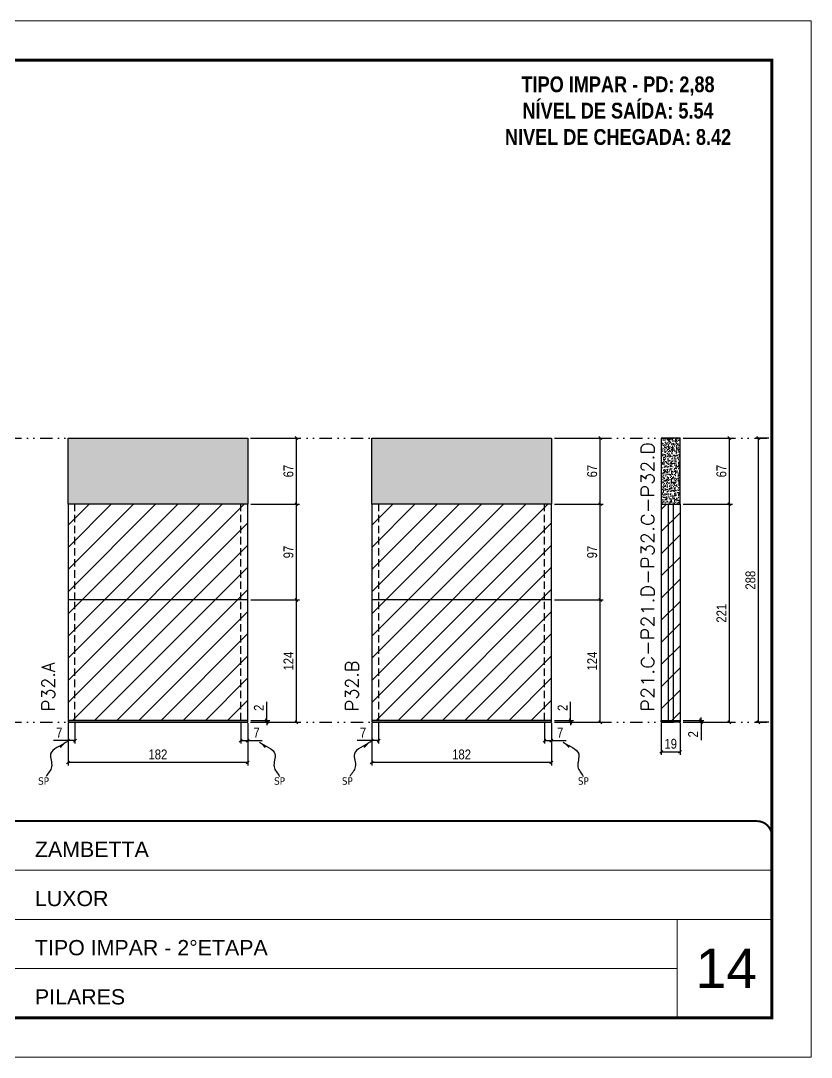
# Model space of a CAD drawing. Extents: x 14400 to 20667, y -21631 to 6985.
# Drawn here: x 16696 to 17497, y 2489 to 3539 of the extents above; entities that cross this region are included whole.
import ezdxf

# ---------------------------------------------------------------- set-up
doc = ezdxf.new("R2010")
doc.units = 0
for name, pattern in [('CONTINUO', [0]), ('DASHED', [0.75, 0.5, -0.25]), ('DIVIDE2', [0.625, 0.25, -0.125, 0, -0.125, 0, -0.125]), ('HIDDEN', [0.375, 0.25, -0.125])]:
    doc.linetypes.add(name, pattern=pattern)
for name, color, linetype, lineweight in [('CARIMBO', 255, 'Continuous', 9), ('Folhas', 255, 'Continuous', 9), ('Hachura', 251, 'Continuous', 9), ('SARRAFO DE PRESSAO', 251, 'DASHED', 9), ('Texto Seção', 7, 'Continuous', 15)]:
    doc.layers.add(name, color=color, linetype=linetype, lineweight=lineweight)
for name, color, linetype in [('COTA', 241, 'Continuous'), ('NOMENCLATURA', 7, 'Continuous'), ('Nível', 160, 'Continuous'), ('Painéis', 200, 'Continuous'), ('SARR_2.2x7', 40, 'Continuous'), ('texto', 7, 'Continuous')]:
    doc.layers.add(name, color=color, linetype=linetype)
doc.styles.add('ARIAL', font='arial.ttf')
doc.styles.add('COTA TECNICA', font='techl___.ttf', dxfattribs={"height": 10})
doc.styles.add('COTA TECNICA-50', font='techl___.ttf', dxfattribs={"height": 10})
doc.styles.add('REGUA-120', font='ROMANS.shx', dxfattribs={"height": 15})
doc.styles.add('ROMANC', font='techb___.ttf', dxfattribs={"height": 2.5})
doc.styles.get("Standard").update_dxf_attribs({"font": 'arial.ttf'})
doc.dimstyles.new('COTA PAINEL-50', dxfattribs={"dimtxt": 10, "dimasz": 3, "dimexe": 3, "dimexo": 3, "dimgap": 3, "dimtad": 1, "dimdec": 1, "dimzin": 12, "dimdsep": 46, "dimtxsty": 'COTA TECNICA-50', "dimblk1": 'OBLIQUE', "dimblk2": 'OBLIQUE', "dimsah": 1, "dimcen": 0.9, "dimclrd": 4, "dimclre": 4, "dimclrt": 240, "dimadec": 1, "dimazin": 3, "dimtfac": 1, "dimtdec": 1, "dimtmove": 0, "dimatfit": 3, "dimfxl": 1, "dimtolj": 1, "dimtzin": 12, "dimarcsym": 0})
doc.dimstyles.new('PAINEL', dxfattribs={"dimtxt": 10, "dimasz": 3, "dimexe": 3, "dimexo": 3, "dimgap": 3, "dimtad": 1, "dimdec": 1, "dimzin": 12, "dimdsep": 46, "dimtxsty": 'COTA TECNICA', "dimblk1": 'OBLIQUE', "dimblk2": 'OBLIQUE', "dimsah": 1, "dimcen": 0.9, "dimclrd": 4, "dimclre": 4, "dimclrt": 240, "dimadec": 1, "dimazin": 3, "dimtfac": 1, "dimtdec": 1, "dimtmove": 0, "dimatfit": 3, "dimfxl": 1, "dimtolj": 1, "dimtzin": 12, "dimarcsym": 0})
doc.dimstyles.get("Standard").update_dxf_attribs({"dimtxt": 0.18, "dimasz": 0.18, "dimexe": 0.18, "dimexo": 0.0625, "dimgap": 0.09, "dimtad": 0, "dimtih": 1, "dimtoh": 1, "dimdec": 4, "dimzin": 0, "dimdsep": 46, "dimtxsty": 'Standard', "dimcen": 0.09, "dimadec": 0, "dimazin": 0, "dimtfac": 1, "dimtdec": 4, "dimtofl": 0, "dimtmove": 0, "dimatfit": 3, "dimfxl": 1, "dimtolj": 1, "dimtzin": 0, "dimarcsym": 0})

# ---------------------------------------------------------------- blocks, each defined once
blk = doc.blocks.new('9999999999')
at = {"color": 30, "linetype": 'CONTINUO'}
for p, q in [((98564.6, 34379.6), (99584, 34379.6)), ((98564.6, 34329.8), (99488, 34329.8)), ((99584, 34329.8), (99488, 34329.8)), ((99488, 34329.8), (99488, 34230.2)), ((98564.6, 34280), (99488, 34280))]:
    blk.add_line(p, q, dxfattribs=at)
at = {"color": 30, "linetype": 'CONTINUO', "const_width": 2}
blk.add_lwpolyline([(99584, 34230.2), (99584, 34414.4, 0.414214), (99569, 34429.4), (98229, 34429.4, 0.414214), (98214, 34414.4), (98214, 34245.2, 0.414214), (98229, 34230.2), (99584, 34230.2)], format="xyb", dxfattribs=at)
at = {"layer": 'Folhas'}
blk.add_lwpolyline([(98139, 34190.2), (99624, 34190.2), (99624, 35240.2), (98139, 35240.2)], close=True, dxfattribs=at)
at = {"layer": 'Folhas', "color": 30, "const_width": 3}
blk.add_lwpolyline([(98214, 34230.2), (99584, 34230.2), (99584, 35200.2), (98214, 35200.2)], close=True, dxfattribs=at)
at = {"color": 7, "linetype": 'Continuous', "ltscale": 5, "style": 'ARIAL'}
for s, height, p in [('ZAMBETTA', 15.48, (98837.7, 34393.1)), ('LUXOR', 15.48, (98837.7, 34343.3)), ('TIPO IMPAR - 2°ETAPA', 15.483, (98837.7, 34293.5)), ('PILARES', 15.48, (98837.7, 34243.7))]:
    blk.add_text(s, height=height, dxfattribs=at).set_placement(p)
blk = doc.blocks.new('_Oblique')
at = {"color": 0, "linetype": 'ByBlock', "lineweight": -2}
blk.add_line((-0.5, -0.5), (0.5, 0.5), dxfattribs=at)
blk = doc.blocks.new('*D793')
at = {"layer": 'COTA', "color": 4, "lineweight": -2, "transparency": 16777216}
for p, q in [((17454, 3116.3), (17440.5, 3116.3)), ((17443.5, 2828.3), (17443.5, 3116.3)), ((17454, 2828.3), (17440.5, 2828.3))]:
    blk.add_line(p, q, dxfattribs=at)
at = {"layer": 'Defpoints', "color": 0, "transparency": 16777216}
for p in [(17443.5, 3116.3), (17457, 3116.3), (17457, 2828.3)]:
    blk.add_point(p, dxfattribs=at)
at = {"layer": 'COTA', "color": 4, "lineweight": -2, "transparency": 16777216, "xscale": 3, "yscale": 3, "zscale": 3}
for p, rotation in [((17443.5, 3116.3), 90), ((17443.5, 2828.3), 270)]:
    blk.add_blockref('_Oblique', p, dxfattribs=dict(at, rotation=rotation))
at = {"layer": 'COTA', "color": 240, "transparency": 16777216, "insert": (17435.4, 2972.3), "char_height": 10, "attachment_point": 5, "rotation": 90, "style": 'COTA TECNICA'}
blk.add_mtext('\\A1;288', dxfattribs=at)
blk = doc.blocks.new('*D1121')
at = {"layer": 'COTA', "color": 4, "lineweight": -2, "transparency": 16777216}
for p, q in [((16744.2, 2827.3), (16744.2, 2784.6)), ((16926.2, 2827.3), (16926.2, 2784.6)), ((16926.2, 2787.6), (16744.2, 2787.6))]:
    blk.add_line(p, q, dxfattribs=at)
at = {"layer": 'Defpoints', "color": 0, "transparency": 16777216}
for p in [(16744.2, 2830.3), (16926.2, 2830.3), (16744.2, 2787.6)]:
    blk.add_point(p, dxfattribs=at)
at = {"layer": 'COTA', "color": 4, "lineweight": -2, "transparency": 16777216, "xscale": 3, "yscale": 3, "zscale": 3, "rotation": 180}
blk.add_blockref('_Oblique', (16744.2, 2787.6), dxfattribs=at)
at = {"layer": 'COTA', "color": 4, "lineweight": -2, "transparency": 16777216, "xscale": 3, "yscale": 3, "zscale": 3}
blk.add_blockref('_Oblique', (16926.2, 2787.6), dxfattribs=at)
at = {"layer": 'COTA', "color": 240, "transparency": 16777216, "insert": (16835.2, 2795.7), "char_height": 10, "attachment_point": 5, "style": 'COTA TECNICA'}
blk.add_mtext('\\A1;182', dxfattribs=at)
blk = doc.blocks.new('*D1122')
at = {"layer": 'COTA', "color": 4, "lineweight": -2, "transparency": 16777216}
for p, q in [((16919.2, 2827.3), (16919.2, 2806.8)), ((16926.2, 2825.3), (16926.2, 2806.8)), ((16919.2, 2809.8), (16926.2, 2809.8)), ((16926.2, 2809.8), (16940.9, 2809.8))]:
    blk.add_line(p, q, dxfattribs=at)
at = {"layer": 'Defpoints', "color": 0, "transparency": 16777216}
for p in [(16919.2, 2830.3), (16926.2, 2828.3), (16926.2, 2809.8)]:
    blk.add_point(p, dxfattribs=at)
at = {"layer": 'COTA', "color": 4, "lineweight": -2, "transparency": 16777216, "xscale": 3, "yscale": 3, "zscale": 3, "rotation": 180}
blk.add_blockref('_Oblique', (16919.2, 2809.8), dxfattribs=at)
at = {"layer": 'COTA', "color": 4, "lineweight": -2, "transparency": 16777216, "xscale": 3, "yscale": 3, "zscale": 3}
blk.add_blockref('_Oblique', (16926.2, 2809.8), dxfattribs=at)
at = {"layer": 'COTA', "color": 240, "transparency": 16777216, "insert": (16935.1, 2817.8), "char_height": 10, "attachment_point": 5, "style": 'COTA TECNICA-50'}
blk.add_mtext('\\A1;7', dxfattribs=at)
blk = doc.blocks.new('*D1123')
at = {"layer": 'COTA', "color": 4, "lineweight": -2, "transparency": 16777216}
for p, q in [((16744.2, 2825.3), (16744.2, 2806.8)), ((16751.2, 2827.3), (16751.2, 2806.8)), ((16744.2, 2809.8), (16729.5, 2809.8)), ((16751.2, 2809.8), (16744.2, 2809.8))]:
    blk.add_line(p, q, dxfattribs=at)
at = {"layer": 'Defpoints', "color": 0, "transparency": 16777216}
for p in [(16744.2, 2828.3), (16751.2, 2830.3), (16744.2, 2809.8)]:
    blk.add_point(p, dxfattribs=at)
at = {"layer": 'COTA', "color": 4, "lineweight": -2, "transparency": 16777216, "xscale": 3, "yscale": 3, "zscale": 3, "rotation": 180}
blk.add_blockref('_Oblique', (16744.2, 2809.8), dxfattribs=at)
at = {"layer": 'COTA', "color": 4, "lineweight": -2, "transparency": 16777216, "xscale": 3, "yscale": 3, "zscale": 3}
blk.add_blockref('_Oblique', (16751.2, 2809.8), dxfattribs=at)
at = {"layer": 'COTA', "color": 240, "transparency": 16777216, "insert": (16735.3, 2817.8), "char_height": 10, "attachment_point": 5, "style": 'COTA TECNICA-50'}
blk.add_mtext('\\A1;7', dxfattribs=at)
blk = doc.blocks.new('*D1125')
at = {"layer": 'COTA', "color": 4, "linetype": 'ByBlock', "lineweight": -2, "transparency": 16777216}
for p, q in [((16929.2, 2952.3), (16978.6, 2952.3)), ((16975.6, 2828.3), (16975.6, 2952.3)), ((16929.2, 2828.3), (16978.6, 2828.3))]:
    blk.add_line(p, q, dxfattribs=at)
at = {"layer": 'Defpoints', "color": 0, "linetype": 'ByBlock', "transparency": 16777216}
for p in [(16926.2, 2952.3), (16975.6, 2952.3), (16926.2, 2828.3)]:
    blk.add_point(p, dxfattribs=at)
at = {"layer": 'COTA', "color": 4, "linetype": 'ByBlock', "lineweight": -2, "transparency": 16777216, "xscale": 3, "yscale": 3, "zscale": 3}
for p, rotation in [((16975.6, 2952.3), 90), ((16975.6, 2828.3), 270)]:
    blk.add_blockref('_Oblique', p, dxfattribs=dict(at, rotation=rotation))
at = {"layer": 'COTA', "color": 240, "linetype": 'ByBlock', "transparency": 16777216, "insert": (16967.5, 2890.3), "char_height": 10, "attachment_point": 5, "rotation": 90, "style": 'COTA TECNICA'}
blk.add_mtext('\\A1;124', dxfattribs=at)
blk = doc.blocks.new('*D1124')
at = {"layer": 'COTA', "color": 4, "lineweight": -2, "transparency": 16777216}
for p, q in [((16945.5, 2830.3), (16945.5, 2849.1)), ((16929.2, 2830.3), (16948.5, 2830.3)), ((16929.2, 2828.3), (16948.5, 2828.3)), ((16945.5, 2828.3), (16945.5, 2830.3)), ((16945.5, 2828.3), (16945.5, 2825.3))]:
    blk.add_line(p, q, dxfattribs=at)
at = {"layer": 'Defpoints', "color": 0, "transparency": 16777216}
for p in [(16926.2, 2830.3), (16926.2, 2828.3), (16945.5, 2828.3)]:
    blk.add_point(p, dxfattribs=at)
at = {"layer": 'COTA', "color": 4, "lineweight": -2, "transparency": 16777216, "xscale": 3, "yscale": 3, "zscale": 3}
for p, rotation in [((16945.5, 2830.3), 270), ((16945.5, 2828.3), 90)]:
    blk.add_blockref('_Oblique', p, dxfattribs=dict(at, rotation=rotation))
at = {"layer": 'COTA', "color": 240, "transparency": 16777216, "insert": (16937.5, 2843), "char_height": 10, "attachment_point": 5, "rotation": 90, "style": 'COTA TECNICA-50'}
blk.add_mtext('\\A1;2', dxfattribs=at)
blk = doc.blocks.new('*D1126')
at = {"layer": 'COTA', "color": 4, "linetype": 'ByBlock', "lineweight": -2, "transparency": 16777216}
for p, q in [((16929.2, 2952.3), (16978.6, 2952.3)), ((16975.6, 2828.3), (16975.6, 2952.3)), ((16929.2, 2828.3), (16978.6, 2828.3))]:
    blk.add_line(p, q, dxfattribs=at)
at = {"layer": 'Defpoints', "color": 0, "linetype": 'ByBlock', "transparency": 16777216}
for p in [(16926.2, 2952.3), (16975.6, 2952.3), (16926.2, 2828.3)]:
    blk.add_point(p, dxfattribs=at)
at = {"layer": 'COTA', "color": 4, "linetype": 'ByBlock', "lineweight": -2, "transparency": 16777216, "xscale": 3, "yscale": 3, "zscale": 3}
for p, rotation in [((16975.6, 2952.3), 90), ((16975.6, 2828.3), 270)]:
    blk.add_blockref('_Oblique', p, dxfattribs=dict(at, rotation=rotation))
at = {"layer": 'COTA', "color": 240, "linetype": 'ByBlock', "transparency": 16777216, "insert": (16967.5, 2890.3), "char_height": 10, "attachment_point": 5, "rotation": 90, "style": 'COTA TECNICA'}
blk.add_mtext('\\A1;124', dxfattribs=at)
blk = doc.blocks.new('*D1127')
at = {"layer": 'COTA', "color": 4, "lineweight": -2, "transparency": 16777216}
for p, q in [((16929.2, 3049.3), (16978.6, 3049.3)), ((16975.6, 2952.3), (16975.6, 3049.3)), ((16929.2, 2952.3), (16978.6, 2952.3))]:
    blk.add_line(p, q, dxfattribs=at)
at = {"layer": 'Defpoints', "color": 0, "transparency": 16777216}
for p in [(16926.2, 3049.3), (16975.6, 3049.3), (16926.2, 2952.3)]:
    blk.add_point(p, dxfattribs=at)
at = {"layer": 'COTA', "color": 4, "lineweight": -2, "transparency": 16777216, "xscale": 3, "yscale": 3, "zscale": 3}
for p, rotation in [((16975.6, 3049.3), 90), ((16975.6, 2952.3), 270)]:
    blk.add_blockref('_Oblique', p, dxfattribs=dict(at, rotation=rotation))
at = {"layer": 'COTA', "color": 240, "transparency": 16777216, "insert": (16967.5, 3000.8), "char_height": 10, "attachment_point": 5, "rotation": 90, "style": 'COTA TECNICA'}
blk.add_mtext('\\A1;97', dxfattribs=at)
blk = doc.blocks.new('*D1128')
at = {"layer": 'COTA', "color": 4, "lineweight": -2, "transparency": 16777216}
for p, q in [((16929.2, 3116.3), (16978.6, 3116.3)), ((16975.6, 3049.3), (16975.6, 3116.3)), ((16929.2, 3049.3), (16978.6, 3049.3))]:
    blk.add_line(p, q, dxfattribs=at)
at = {"layer": 'Defpoints', "color": 0, "transparency": 16777216}
for p in [(16926.2, 3116.3), (16975.6, 3116.3), (16926.2, 3049.3)]:
    blk.add_point(p, dxfattribs=at)
at = {"layer": 'COTA', "color": 4, "lineweight": -2, "transparency": 16777216, "xscale": 3, "yscale": 3, "zscale": 3}
for p, rotation in [((16975.6, 3116.3), 90), ((16975.6, 3049.3), 270)]:
    blk.add_blockref('_Oblique', p, dxfattribs=dict(at, rotation=rotation))
at = {"layer": 'COTA', "color": 240, "transparency": 16777216, "insert": (16967.5, 3082.8), "char_height": 10, "attachment_point": 5, "rotation": 90, "style": 'COTA TECNICA'}
blk.add_mtext('\\A1;67', dxfattribs=at)
blk = doc.blocks.new('*D1129')
at = {"layer": 'COTA', "color": 4, "lineweight": -2, "transparency": 16777216}
for p, q in [((17051.8, 2827.3), (17051.8, 2784.6)), ((17233.8, 2827.3), (17233.8, 2784.6)), ((17233.8, 2787.6), (17051.8, 2787.6))]:
    blk.add_line(p, q, dxfattribs=at)
at = {"layer": 'Defpoints', "color": 0, "transparency": 16777216}
for p in [(17051.8, 2830.3), (17233.8, 2830.3), (17051.8, 2787.6)]:
    blk.add_point(p, dxfattribs=at)
at = {"layer": 'COTA', "color": 4, "lineweight": -2, "transparency": 16777216, "xscale": 3, "yscale": 3, "zscale": 3, "rotation": 180}
blk.add_blockref('_Oblique', (17051.8, 2787.6), dxfattribs=at)
at = {"layer": 'COTA', "color": 4, "lineweight": -2, "transparency": 16777216, "xscale": 3, "yscale": 3, "zscale": 3}
blk.add_blockref('_Oblique', (17233.8, 2787.6), dxfattribs=at)
at = {"layer": 'COTA', "color": 240, "transparency": 16777216, "insert": (17142.8, 2795.7), "char_height": 10, "attachment_point": 5, "style": 'COTA TECNICA'}
blk.add_mtext('\\A1;182', dxfattribs=at)
blk = doc.blocks.new('*D1130')
at = {"layer": 'COTA', "color": 4, "lineweight": -2, "transparency": 16777216}
for p, q in [((17226.8, 2827.3), (17226.8, 2806.8)), ((17233.8, 2825.3), (17233.8, 2806.8)), ((17226.8, 2809.8), (17233.8, 2809.8)), ((17233.8, 2809.8), (17248.6, 2809.8))]:
    blk.add_line(p, q, dxfattribs=at)
at = {"layer": 'Defpoints', "color": 0, "transparency": 16777216}
for p in [(17226.8, 2830.3), (17233.8, 2828.3), (17233.8, 2809.8)]:
    blk.add_point(p, dxfattribs=at)
at = {"layer": 'COTA', "color": 4, "lineweight": -2, "transparency": 16777216, "xscale": 3, "yscale": 3, "zscale": 3, "rotation": 180}
blk.add_blockref('_Oblique', (17226.8, 2809.8), dxfattribs=at)
at = {"layer": 'COTA', "color": 4, "lineweight": -2, "transparency": 16777216, "xscale": 3, "yscale": 3, "zscale": 3}
blk.add_blockref('_Oblique', (17233.8, 2809.8), dxfattribs=at)
at = {"layer": 'COTA', "color": 240, "transparency": 16777216, "insert": (17242.7, 2817.8), "char_height": 10, "attachment_point": 5, "style": 'COTA TECNICA-50'}
blk.add_mtext('\\A1;7', dxfattribs=at)
blk = doc.blocks.new('*D1131')
at = {"layer": 'COTA', "color": 4, "lineweight": -2, "transparency": 16777216}
for p, q in [((17051.8, 2825.3), (17051.8, 2806.8)), ((17058.8, 2827.3), (17058.8, 2806.8)), ((17051.8, 2809.8), (17037.1, 2809.8)), ((17058.8, 2809.8), (17051.8, 2809.8))]:
    blk.add_line(p, q, dxfattribs=at)
at = {"layer": 'Defpoints', "color": 0, "transparency": 16777216}
for p in [(17051.8, 2828.3), (17058.8, 2830.3), (17051.8, 2809.8)]:
    blk.add_point(p, dxfattribs=at)
at = {"layer": 'COTA', "color": 4, "lineweight": -2, "transparency": 16777216, "xscale": 3, "yscale": 3, "zscale": 3, "rotation": 180}
blk.add_blockref('_Oblique', (17051.8, 2809.8), dxfattribs=at)
at = {"layer": 'COTA', "color": 4, "lineweight": -2, "transparency": 16777216, "xscale": 3, "yscale": 3, "zscale": 3}
blk.add_blockref('_Oblique', (17058.8, 2809.8), dxfattribs=at)
at = {"layer": 'COTA', "color": 240, "transparency": 16777216, "insert": (17043, 2817.8), "char_height": 10, "attachment_point": 5, "style": 'COTA TECNICA-50'}
blk.add_mtext('\\A1;7', dxfattribs=at)
blk = doc.blocks.new('*D1133')
at = {"layer": 'COTA', "color": 4, "linetype": 'ByBlock', "lineweight": -2, "transparency": 16777216}
for p, q in [((17236.8, 2952.3), (17286.2, 2952.3)), ((17283.2, 2828.3), (17283.2, 2952.3)), ((17236.8, 2828.3), (17286.2, 2828.3))]:
    blk.add_line(p, q, dxfattribs=at)
at = {"layer": 'Defpoints', "color": 0, "linetype": 'ByBlock', "transparency": 16777216}
for p in [(17233.8, 2952.3), (17283.2, 2952.3), (17233.8, 2828.3)]:
    blk.add_point(p, dxfattribs=at)
at = {"layer": 'COTA', "color": 4, "linetype": 'ByBlock', "lineweight": -2, "transparency": 16777216, "xscale": 3, "yscale": 3, "zscale": 3}
for p, rotation in [((17283.2, 2952.3), 90), ((17283.2, 2828.3), 270)]:
    blk.add_blockref('_Oblique', p, dxfattribs=dict(at, rotation=rotation))
at = {"layer": 'COTA', "color": 240, "linetype": 'ByBlock', "transparency": 16777216, "insert": (17275.1, 2890.3), "char_height": 10, "attachment_point": 5, "rotation": 90, "style": 'COTA TECNICA'}
blk.add_mtext('\\A1;124', dxfattribs=at)
blk = doc.blocks.new('*D1132')
at = {"layer": 'COTA', "color": 4, "lineweight": -2, "transparency": 16777216}
for p, q in [((17253.1, 2830.3), (17253.1, 2849.1)), ((17236.8, 2830.3), (17256.1, 2830.3)), ((17236.8, 2828.3), (17256.1, 2828.3)), ((17253.1, 2828.3), (17253.1, 2830.3)), ((17253.1, 2828.3), (17253.1, 2825.3))]:
    blk.add_line(p, q, dxfattribs=at)
at = {"layer": 'Defpoints', "color": 0, "transparency": 16777216}
for p in [(17233.8, 2830.3), (17233.8, 2828.3), (17253.1, 2828.3)]:
    blk.add_point(p, dxfattribs=at)
at = {"layer": 'COTA', "color": 4, "lineweight": -2, "transparency": 16777216, "xscale": 3, "yscale": 3, "zscale": 3}
for p, rotation in [((17253.1, 2830.3), 270), ((17253.1, 2828.3), 90)]:
    blk.add_blockref('_Oblique', p, dxfattribs=dict(at, rotation=rotation))
at = {"layer": 'COTA', "color": 240, "transparency": 16777216, "insert": (17245.1, 2843), "char_height": 10, "attachment_point": 5, "rotation": 90, "style": 'COTA TECNICA-50'}
blk.add_mtext('\\A1;2', dxfattribs=at)
blk = doc.blocks.new('*D1134')
at = {"layer": 'COTA', "color": 4, "linetype": 'ByBlock', "lineweight": -2, "transparency": 16777216}
for p, q in [((17236.8, 2952.3), (17286.2, 2952.3)), ((17283.2, 2828.3), (17283.2, 2952.3)), ((17236.8, 2828.3), (17286.2, 2828.3))]:
    blk.add_line(p, q, dxfattribs=at)
at = {"layer": 'Defpoints', "color": 0, "linetype": 'ByBlock', "transparency": 16777216}
for p in [(17233.8, 2952.3), (17283.2, 2952.3), (17233.8, 2828.3)]:
    blk.add_point(p, dxfattribs=at)
at = {"layer": 'COTA', "color": 4, "linetype": 'ByBlock', "lineweight": -2, "transparency": 16777216, "xscale": 3, "yscale": 3, "zscale": 3}
for p, rotation in [((17283.2, 2952.3), 90), ((17283.2, 2828.3), 270)]:
    blk.add_blockref('_Oblique', p, dxfattribs=dict(at, rotation=rotation))
at = {"layer": 'COTA', "color": 240, "linetype": 'ByBlock', "transparency": 16777216, "insert": (17275.1, 2890.3), "char_height": 10, "attachment_point": 5, "rotation": 90, "style": 'COTA TECNICA'}
blk.add_mtext('\\A1;124', dxfattribs=at)
blk = doc.blocks.new('*D1135')
at = {"layer": 'COTA', "color": 4, "lineweight": -2, "transparency": 16777216}
for p, q in [((17236.8, 3049.3), (17286.2, 3049.3)), ((17283.2, 2952.3), (17283.2, 3049.3)), ((17236.8, 2952.3), (17286.2, 2952.3))]:
    blk.add_line(p, q, dxfattribs=at)
at = {"layer": 'Defpoints', "color": 0, "transparency": 16777216}
for p in [(17233.8, 3049.3), (17283.2, 3049.3), (17233.8, 2952.3)]:
    blk.add_point(p, dxfattribs=at)
at = {"layer": 'COTA', "color": 4, "lineweight": -2, "transparency": 16777216, "xscale": 3, "yscale": 3, "zscale": 3}
for p, rotation in [((17283.2, 3049.3), 90), ((17283.2, 2952.3), 270)]:
    blk.add_blockref('_Oblique', p, dxfattribs=dict(at, rotation=rotation))
at = {"layer": 'COTA', "color": 240, "transparency": 16777216, "insert": (17275.1, 3000.8), "char_height": 10, "attachment_point": 5, "rotation": 90, "style": 'COTA TECNICA'}
blk.add_mtext('\\A1;97', dxfattribs=at)
blk = doc.blocks.new('*D1136')
at = {"layer": 'COTA', "color": 4, "lineweight": -2, "transparency": 16777216}
for p, q in [((17236.8, 3116.3), (17286.2, 3116.3)), ((17283.2, 3049.3), (17283.2, 3116.3)), ((17236.8, 3049.3), (17286.2, 3049.3))]:
    blk.add_line(p, q, dxfattribs=at)
at = {"layer": 'Defpoints', "color": 0, "transparency": 16777216}
for p in [(17233.8, 3116.3), (17283.2, 3116.3), (17233.8, 3049.3)]:
    blk.add_point(p, dxfattribs=at)
at = {"layer": 'COTA', "color": 4, "lineweight": -2, "transparency": 16777216, "xscale": 3, "yscale": 3, "zscale": 3}
for p, rotation in [((17283.2, 3116.3), 90), ((17283.2, 3049.3), 270)]:
    blk.add_blockref('_Oblique', p, dxfattribs=dict(at, rotation=rotation))
at = {"layer": 'COTA', "color": 240, "transparency": 16777216, "insert": (17275.1, 3082.8), "char_height": 10, "attachment_point": 5, "rotation": 90, "style": 'COTA TECNICA'}
blk.add_mtext('\\A1;67', dxfattribs=at)
blk = doc.blocks.new('*D1137')
at = {"layer": 'COTA', "color": 4, "lineweight": -2, "transparency": 16777216}
for p, q in [((17345.1, 2827.3), (17345.1, 2795.4)), ((17364.1, 2827.3), (17364.1, 2795.4)), ((17345.1, 2798.4), (17364.1, 2798.4))]:
    blk.add_line(p, q, dxfattribs=at)
at = {"layer": 'Defpoints', "color": 0, "transparency": 16777216}
for p in [(17345.1, 2830.3), (17364.1, 2830.3), (17364.1, 2798.4)]:
    blk.add_point(p, dxfattribs=at)
at = {"layer": 'COTA', "color": 4, "lineweight": -2, "transparency": 16777216, "xscale": 3, "yscale": 3, "zscale": 3, "rotation": 180}
blk.add_blockref('_Oblique', (17345.1, 2798.4), dxfattribs=at)
at = {"layer": 'COTA', "color": 4, "lineweight": -2, "transparency": 16777216, "xscale": 3, "yscale": 3, "zscale": 3}
blk.add_blockref('_Oblique', (17364.1, 2798.4), dxfattribs=at)
at = {"layer": 'COTA', "color": 240, "transparency": 16777216, "insert": (17354.6, 2806.5), "char_height": 10, "attachment_point": 5, "style": 'COTA TECNICA'}
blk.add_mtext('\\A1;19', dxfattribs=at)
blk = doc.blocks.new('*D1138')
at = {"layer": 'COTA', "color": 4, "lineweight": -2, "transparency": 16777216}
for p, q in [((17367.1, 2830.3), (17388.3, 2830.3)), ((17367.1, 2828.3), (17388.3, 2828.3)), ((17385.3, 2830.3), (17385.3, 2833.3)), ((17385.3, 2830.3), (17385.3, 2828.3)), ((17385.3, 2828.3), (17385.3, 2810.2))]:
    blk.add_line(p, q, dxfattribs=at)
at = {"layer": 'Defpoints', "color": 0, "transparency": 16777216}
for p in [(17364.1, 2830.3), (17364.1, 2828.3), (17385.3, 2830.3)]:
    blk.add_point(p, dxfattribs=at)
at = {"layer": 'COTA', "color": 4, "lineweight": -2, "transparency": 16777216, "xscale": 3, "yscale": 3, "zscale": 3}
for p, rotation in [((17385.3, 2830.3), 270), ((17385.3, 2828.3), 90)]:
    blk.add_blockref('_Oblique', p, dxfattribs=dict(at, rotation=rotation))
at = {"layer": 'COTA', "color": 240, "transparency": 16777216, "insert": (17377.3, 2816.2), "char_height": 10, "attachment_point": 5, "rotation": 90, "style": 'COTA TECNICA-50'}
blk.add_mtext('\\A1;2', dxfattribs=at)
blk = doc.blocks.new('*D1139')
at = {"layer": 'COTA', "color": 4, "lineweight": -2, "transparency": 16777216}
for p, q in [((17367.1, 3049.3), (17417.1, 3049.3)), ((17414.1, 2828.3), (17414.1, 3049.3)), ((17367.1, 2828.3), (17417.1, 2828.3))]:
    blk.add_line(p, q, dxfattribs=at)
at = {"layer": 'Defpoints', "color": 0, "transparency": 16777216}
for p in [(17364.1, 3049.3), (17414.1, 3049.3), (17364.1, 2828.3)]:
    blk.add_point(p, dxfattribs=at)
at = {"layer": 'COTA', "color": 4, "lineweight": -2, "transparency": 16777216, "xscale": 3, "yscale": 3, "zscale": 3}
for p, rotation in [((17414.1, 3049.3), 90), ((17414.1, 2828.3), 270)]:
    blk.add_blockref('_Oblique', p, dxfattribs=dict(at, rotation=rotation))
at = {"layer": 'COTA', "color": 240, "transparency": 16777216, "insert": (17406, 2938.8), "char_height": 10, "attachment_point": 5, "rotation": 90, "style": 'COTA TECNICA-50'}
blk.add_mtext('\\A1;221', dxfattribs=at)
blk = doc.blocks.new('*D1140')
at = {"layer": 'COTA', "color": 4, "lineweight": -2, "transparency": 16777216}
for p, q in [((17367.1, 3116.3), (17417.1, 3116.3)), ((17414.1, 3049.3), (17414.1, 3116.3)), ((17367.1, 3049.3), (17417.1, 3049.3))]:
    blk.add_line(p, q, dxfattribs=at)
at = {"layer": 'Defpoints', "color": 0, "transparency": 16777216}
for p in [(17364.1, 3116.3), (17414.1, 3116.3), (17364.1, 3049.3)]:
    blk.add_point(p, dxfattribs=at)
at = {"layer": 'COTA', "color": 4, "lineweight": -2, "transparency": 16777216, "xscale": 3, "yscale": 3, "zscale": 3}
for p, rotation in [((17414.1, 3116.3), 90), ((17414.1, 3049.3), 270)]:
    blk.add_blockref('_Oblique', p, dxfattribs=dict(at, rotation=rotation))
at = {"layer": 'COTA', "color": 240, "transparency": 16777216, "insert": (17406, 3082.8), "char_height": 10, "attachment_point": 5, "rotation": 90, "style": 'COTA TECNICA'}
blk.add_mtext('\\A1;67', dxfattribs=at)

msp = doc.modelspace()

# ---------------------------------------------------------------- hatches: boundary and pattern name
at = {"layer": 'COTA'}
h = msp.add_hatch(dxfattribs=at)
h.set_pattern_fill('AR-CONC', color=256, scale=0.03)
h.set_pattern_definition([(50, (-2564.9345, 2297.15), (5.4655401, -0.4781726), [0.5715, -6.2865]), (355, (-2564.9345, 2297.15), (-1.0573026, 5.7317054), [0.4572, -5.0292175]), (100.451445, (-2564.479, 2297.1104), (4.4082374, 5.2535326), [0.4857003, -5.3427073]), (46.1842, (-2564.9345, 2298.674), (8.1323712, -1.2612698), [0.85725, -9.42975]), (96.635558, (-2564.257, 2298.569), (7.122124, 7.4227837), [0.7285507, -8.0140682]), (351.18415, (-2564.9345, 2298.674), (7.122124, 7.4227837), [0.685799, -7.543792]), (21, (-2564.1725, 2298.293), (4.5484317, -3.0679559), [0.5715, -6.2865]), (326, (-2564.1725, 2298.293), (1.8540609, 5.525639), [0.4572, -5.0292]), (71.451445, (-2563.7935, 2298.0376), (6.4024926, 2.457683), [0.4857003, -5.3426981]), (37.5, (-2564.9345, 2297.1502), (0.0926581, 2.53665117), [0, -4.96824, 0, -5.1054, 0, -5.04825]), (7.5, (-2564.9345, 2297.1502), (2.00458988, 3.00541724), [0, -2.91084, 0, -4.85394, 0, -1.92405]), (327.5, (-2566.6338, 2297.1502), (4.06771786, -0.17186232), [0, -1.905, 0, -5.9436, 0, -7.8867]), (317.5, (-2567.3958, 2297.1502), (4.44387544, 0.7627947), [0, -2.4765, 0, -3.94716, 0, -5.6007])])
h.paths.add_polyline_path([(16926.21, 3116.29), (16744.21, 3116.29), (16744.21, 3049.29), (16926.21, 3049.29)])
h = msp.add_hatch(dxfattribs=at)
h.set_pattern_fill('AR-CONC', color=256, scale=0.03)
h.set_pattern_definition([(50, (-2257.2977, 2297.15), (5.4655401, -0.4781726), [0.5715, -6.2865]), (355, (-2257.2977, 2297.15), (-1.0573026, 5.7317054), [0.4572, -5.0292175]), (100.451445, (-2256.842, 2297.1104), (4.4082374, 5.2535326), [0.4857003, -5.3427073]), (46.1842, (-2257.298, 2298.674), (8.1323712, -1.2612698), [0.85725, -9.42975]), (96.635558, (-2256.62, 2298.569), (7.122124, 7.4227837), [0.7285507, -8.0140682]), (351.18415, (-2257.298, 2298.674), (7.122124, 7.4227837), [0.685799, -7.543792]), (21, (-2256.5357, 2298.293), (4.5484317, -3.0679559), [0.5715, -6.2865]), (326, (-2256.5357, 2298.293), (1.8540609, 5.525639), [0.4572, -5.0292]), (71.451445, (-2256.1567, 2298.0376), (6.4024926, 2.457683), [0.4857003, -5.3426981]), (37.5, (-2257.2977, 2297.1502), (0.0926581, 2.53665117), [0, -4.96824, 0, -5.1054, 0, -5.04825]), (7.5, (-2257.2977, 2297.1502), (2.00458988, 3.00541724), [0, -2.91084, 0, -4.85394, 0, -1.92405]), (327.5, (-2258.997, 2297.1502), (4.06771786, -0.17186232), [0, -1.905, 0, -5.9436, 0, -7.8867]), (317.5, (-2259.759, 2297.1502), (4.44387544, 0.7627947), [0, -2.4765, 0, -3.94716, 0, -5.6007])])
h.paths.add_polyline_path([(17233.85, 3116.29), (17051.85, 3116.29), (17051.85, 3049.29), (17233.85, 3049.29)])
h = msp.add_hatch(dxfattribs=at)
h.set_pattern_fill('AR-CONC', color=256, scale=0.03)
h.set_pattern_definition([(50, (-1394.986, -1176.575), (5.4655401, -0.4781726), [0.5715, -6.2865]), (355, (-1394.986, -1176.575), (-1.0573026, 5.7317054), [0.4572, -5.0292175]), (100.451445, (-1394.5307, -1176.615), (4.4082374, 5.2535326), [0.4857003, -5.3427073]), (46.1842, (-1394.986, -1175.051), (8.1323712, -1.2612698), [0.85725, -9.42975]), (96.635558, (-1394.3084, -1175.156), (7.122124, 7.4227837), [0.7285507, -8.0140682]), (351.18415, (-1394.986, -1175.051), (7.122124, 7.4227837), [0.685799, -7.543792]), (21, (-1394.224, -1175.432), (4.5484317, -3.0679559), [0.5715, -6.2865]), (326, (-1394.224, -1175.432), (1.8540609, 5.525639), [0.4572, -5.0292]), (71.451445, (-1393.845, -1175.688), (6.4024926, 2.457683), [0.4857003, -5.3426981]), (37.5, (-1394.9861, -1176.5751), (0.0926581, 2.53665117), [0, -4.96824, 0, -5.1054, 0, -5.04825]), (7.5, (-1394.986, -1176.575), (2.00458988, 3.00541724), [0, -2.91084, 0, -4.85394, 0, -1.92405]), (327.5, (-1396.6854, -1176.5751), (4.06771786, -0.17186232), [0, -1.905, 0, -5.9436, 0, -7.8867]), (317.5, (-1397.4474, -1176.575), (4.44387544, 0.7627947), [0, -2.4765, 0, -3.94716, 0, -5.6007])])
h.paths.add_polyline_path([(17364.07, 3116.29), (17345.07, 3116.29), (17345.07, 3049.29), (17364.07, 3049.29)])
at = {"layer": 'Hachura', "linetype": 'ByBlock'}
h = msp.add_hatch(dxfattribs=at)
h.set_pattern_fill('ANSI31', color=256, scale=5)
h.set_pattern_definition([(45, (605.065, 0), (-11.22532, 11.22532), [])])
h.paths.add_polyline_path([(16926.21, 3049.29), (16744.21, 3049.29), (16744.21, 2952.29), (16926.21, 2952.29)])
h.paths.add_polyline_path([(16926.21, 2952.29), (16744.21, 2952.29), (16744.21, 2830.29), (16926.21, 2830.29)])
h = msp.add_hatch(dxfattribs=at)
h.set_pattern_fill('ANSI31', color=256, scale=5)
h.set_pattern_definition([(45, (912.702, 0), (-11.22532, 11.22532), [])])
h.paths.add_polyline_path([(17233.85, 3049.29), (17051.85, 3049.29), (17051.85, 2952.29), (17233.85, 2952.29)])
h.paths.add_polyline_path([(17233.85, 2952.29), (17051.85, 2952.29), (17051.85, 2830.29), (17233.85, 2830.29)])
h = msp.add_hatch(dxfattribs=at)
h.set_pattern_fill('ANSI31', color=256, scale=5)
h.paths.add_polyline_path([(17364.07, 3049.29), (17345.07, 3049.29), (17345.07, 2830.29), (17364.07, 2830.29)])

# ---------------------------------------------------------------- linework, layer by layer
at = {"layer": 'COTA'}
for p, q in [((16744.21, 3049.29), (16744.21, 3116.29)), ((16744.21, 3116.29), (16926.21, 3116.29)), ((16926.21, 3116.29), (16926.21, 3049.29)), ((17051.85, 3049.29), (17051.85, 3116.29)), ((17051.85, 3116.29), (17233.85, 3116.29)), ((17233.85, 3116.29), (17233.85, 3049.29))]:
    msp.add_line(p, q, dxfattribs=at)
msp.add_lwpolyline([(17345.07, 3049.29), (17364.07, 3049.29), (17364.07, 3116.29), (17345.07, 3116.29)], close=True, dxfattribs=at)
at = {"layer": 'Nível', "color": 4, "linetype": 'DIVIDE2', "ltscale": 50}
for p, q in [((16086.97, 3116.29), (17456.97, 3116.29)), ((16086.97, 2828.29), (17456.97, 2828.29))]:
    msp.add_line(p, q, dxfattribs=at)
at = {"layer": 'Painéis'}
for p, q in [((16744.21, 3049.29), (16744.21, 2830.29)), ((16926.21, 3049.29), (16744.21, 3049.29)), ((16926.21, 2830.29), (16926.21, 3049.29)), ((17051.85, 3049.29), (17051.85, 2830.29)), ((17233.85, 3049.29), (17051.85, 3049.29)), ((17233.85, 2830.29), (17233.85, 3049.29)), ((17345.07, 3049.29), (17345.07, 2830.29)), ((17345.07, 3049.29), (17364.07, 3049.29)), ((17364.07, 3049.29), (17364.07, 2830.29)), ((16926.21, 2952.29), (16744.21, 2952.29)), ((17233.85, 2952.29), (17051.85, 2952.29)), ((16744.21, 2830.29), (16926.21, 2830.29)), ((17051.85, 2830.29), (17233.85, 2830.29)), ((17345.07, 2830.29), (17364.07, 2830.29)), ((17345.07, 2828.29), (17345.07, 2830.29)), ((17364.07, 2828.29), (17345.07, 2828.29)), ((17364.07, 2830.29), (17364.07, 2828.29))]:
    msp.add_line(p, q, dxfattribs=at)
for points in [[(16926.21, 2830.29), (16744.21, 2830.29), (16744.21, 2828.29), (16926.21, 2828.29)], [(17233.85, 2830.29), (17051.85, 2830.29), (17051.85, 2828.29), (17233.85, 2828.29)]]:
    msp.add_lwpolyline(points, close=True, dxfattribs=at)
at = {"layer": 'SARR_2.2x7', "linetype": 'HIDDEN', "ltscale": 30}
for p, q in [((16751.21, 2952.29), (16751.21, 3049.29)), ((16919.21, 2952.29), (16919.21, 3049.29)), ((17058.85, 2952.29), (17058.85, 3049.29)), ((17226.85, 2952.29), (17226.85, 3049.29)), ((16751.21, 2830.29), (16751.21, 2952.29)), ((16919.21, 2830.29), (16919.21, 2952.29)), ((17058.85, 2830.29), (17058.85, 2952.29)), ((17226.85, 2830.29), (17226.85, 2952.29))]:
    msp.add_line(p, q, dxfattribs=at)
at = {"layer": 'SARR_2.2x7'}
for p, q in [((17352.07, 3049.29), (17352.07, 2830.29)), ((17357.07, 3049.29), (17357.07, 2830.29))]:
    msp.add_line(p, q, dxfattribs=at)

# ---------------------------------------------------------------- block references
at = {"layer": 'SARRAFO DE PRESSAO', "color": 6, "linetype": 'ByBlock'}
msp.add_blockref('9999999999', (-82127.01, -31701.2), dxfattribs=at)

# ---------------------------------------------------------------- texts
at = {"layer": 'CARIMBO', "style": 'ARIAL'}
msp.add_text('14', height=40, dxfattribs=at).set_placement((17379.83, 2559.15))
at = {"layer": 'NOMENCLATURA', "color": 2, "insert": (17301.29, 3482.59), "char_height": 16, "attachment_point": 2, "style": 'ROMANC'}
msp.add_mtext_dynamic_manual_height_columns('TIPO IMPAR - PD: 2,88\\PNÍVEL DE SAÍDA: 5.54\\PNIVEL DE CHEGADA: 8.42', width=432.3511, gutter_width=1, heights=[0], dxfattribs=at)
at = {"layer": 'texto', "color": 0, "char_height": 7.5, "attachment_point": 5}
for insert in [(16719.43, 2768.79), (16958.46, 2768.79), (17027.07, 2768.79), (17266.1, 2768.79)]:
    msp.add_mtext('{\\fTahoma|b0|i0|c0|p34;\\C4;SP}', dxfattribs=dict(at, insert=insert))
at = {"layer": 'Texto Seção', "style": 'REGUA-120', "width": 1.1}
msp.add_text('P21.C-P21.D-P32.C-P32.D', height=13, rotation=90, dxfattribs=at).set_placement((17337.82, 2839.05))
at = {"layer": 'Texto Seção', "char_height": 13, "width": 285.3299, "attachment_point": 7, "rotation": 90, "style": 'REGUA-120'}
for s, insert in [('\\pt26;P32.A', (16730.74, 2839.54)), ('\\pt26;P32.B', (17038.38, 2839.54))]:
    msp.add_mtext(s, dxfattribs=dict(at, insert=insert))

# ---------------------------------------------------------------- dimensions: what is measured, and where the dimension line sits
at = {"layer": 'COTA'}
for base, p1, p2, angle, dimstyle, picture, middle in [((16975.58, 3116.29), (16926.21, 3049.29), (16926.21, 3116.29), 90, 'PAINEL', '*D1128', (16967.48, 3082.79)), ((17283.21, 3116.29), (17233.85, 3049.29), (17233.85, 3116.29), 90, 'PAINEL', '*D1136', (17275.11, 3082.79)), ((17414.06, 3116.29), (17364.07, 3049.29), (17364.07, 3116.29), 90, 'PAINEL', '*D1140', (17405.95, 3082.79)), ((17443.47, 3116.29), (17456.97, 2828.29), (17456.97, 3116.29), 90, 'PAINEL', '*D793', (17435.38, 2972.29)), ((16975.58, 3049.29), (16926.21, 2952.29), (16926.21, 3049.29), 90, 'PAINEL', '*D1127', (16967.48, 3000.79)), ((17283.21, 3049.29), (17233.85, 2952.29), (17233.85, 3049.29), 90, 'PAINEL', '*D1135', (17275.11, 3000.79)), ((17414.06, 3049.29), (17364.07, 2828.29), (17364.07, 3049.29), 90, 'COTA PAINEL-50', '*D1139', (17406, 2938.79)), ((16744.21, 2809.78), (16751.21, 2830.29), (16744.21, 2828.29), 180, 'COTA PAINEL-50', '*D1123', (16735.35, 2817.85)), ((17051.85, 2809.78), (17058.85, 2830.29), (17051.85, 2828.29), 180, 'COTA PAINEL-50', '*D1131', (17042.98, 2817.85))]:
    dim = msp.add_linear_dim(base=base, p1=p1, p2=p2, angle=angle, dimstyle=dimstyle, dxfattribs=at)
    dim.commit()
    dim.dimension.update_dxf_attribs({"geometry": picture, "text_midpoint": middle})
at = {"layer": 'COTA', "linetype": 'ByBlock'}
for p1, p2, picture, middle in [((16926.21, 2828.29), (16926.21, 2952.29), '*D1125', (16967.5, 2890.29)), ((16926.21, 2828.29), (16926.21, 2952.29), '*D1126', (16967.5, 2890.29)), ((17233.85, 2828.29), (17233.85, 2952.29), '*D1133', (17275.14, 2890.29)), ((17233.85, 2828.29), (17233.85, 2952.29), '*D1134', (17275.14, 2890.29))]:
    dim = msp.add_aligned_dim(p1=p1, p2=p2, distance=-49.37, dimstyle='PAINEL', dxfattribs=at)
    dim.commit()
    dim.dimension.update_dxf_attribs({"geometry": picture, "text_midpoint": middle})
at = {"layer": 'COTA'}
for base, p1, p2, picture, middle in [((16945.47, 2828.29), (16926.21, 2830.29), (16926.21, 2828.29), '*D1124', (16945.47, 2843.03)), ((17253.11, 2828.29), (17233.85, 2830.29), (17233.85, 2828.29), '*D1132', (17253.11, 2843.03)), ((17385.26, 2830.29), (17364.07, 2828.29), (17364.07, 2830.29), '*D1138', (17385.26, 2816.23))]:
    dim = msp.add_linear_dim(base=base, p1=p1, p2=p2, angle=90, dimstyle='COTA PAINEL-50', dxfattribs=at)
    dim.commit()
    dim.dimension.update_dxf_attribs({"geometry": picture, "text_midpoint": middle, "dimtype": 160})
for base, p1, p2, picture, middle in [((16744.21, 2787.61), (16926.21, 2830.29), (16744.21, 2830.29), '*D1121', (16835.21, 2795.7)), ((17051.85, 2787.61), (17233.85, 2830.29), (17051.85, 2830.29), '*D1129', (17142.85, 2795.7))]:
    dim = msp.add_linear_dim(base=base, p1=p1, p2=p2, angle=180, dimstyle='PAINEL', override={"dimarcsym": 2}, dxfattribs=at)
    dim.commit()
    dim.dimension.update_dxf_attribs({"geometry": picture, "text_midpoint": middle})
for base, p1, p2, picture, middle in [((16926.21, 2809.78), (16919.21, 2830.29), (16926.21, 2828.29), '*D1122', (16935.08, 2817.85)), ((17233.85, 2809.78), (17226.85, 2830.29), (17233.85, 2828.29), '*D1130', (17242.71, 2817.85))]:
    dim = msp.add_linear_dim(base=base, p1=p1, p2=p2, dimstyle='COTA PAINEL-50', dxfattribs=at)
    dim.commit()
    dim.dimension.update_dxf_attribs({"geometry": picture, "text_midpoint": middle})
dim = msp.add_linear_dim(base=(17364.07, 2798.39), p1=(17345.07, 2830.29), p2=(17364.07, 2830.29), dimstyle='PAINEL', override={"dimarcsym": 2}, dxfattribs=at)
dim.commit()
dim.dimension.update_dxf_attribs({"geometry": '*D1137', "text_midpoint": (17354.57, 2806.48)})

# ---------------------------------------------------------------- leaders
at = {"layer": 'COTA', "path_type": 1}
for points in [[(16742.38, 2808.1), (16726.6, 2796.27), (16727.52, 2783.26), (16721.97, 2773.48)], [(16938.04, 2808.1), (16953.82, 2796.27), (16952.9, 2783.26), (16958.45, 2773.48)], [(17050.02, 2808.1), (17034.23, 2796.27), (17035.16, 2783.26), (17029.61, 2773.48)], [(17245.68, 2808.1), (17261.46, 2796.27), (17260.54, 2783.26), (17266.09, 2773.48)]]:
    msp.add_leader(points, dimstyle='Standard', override={"dimasz": 8}, dxfattribs=at)

doc.saveas('drawing.dxf')
